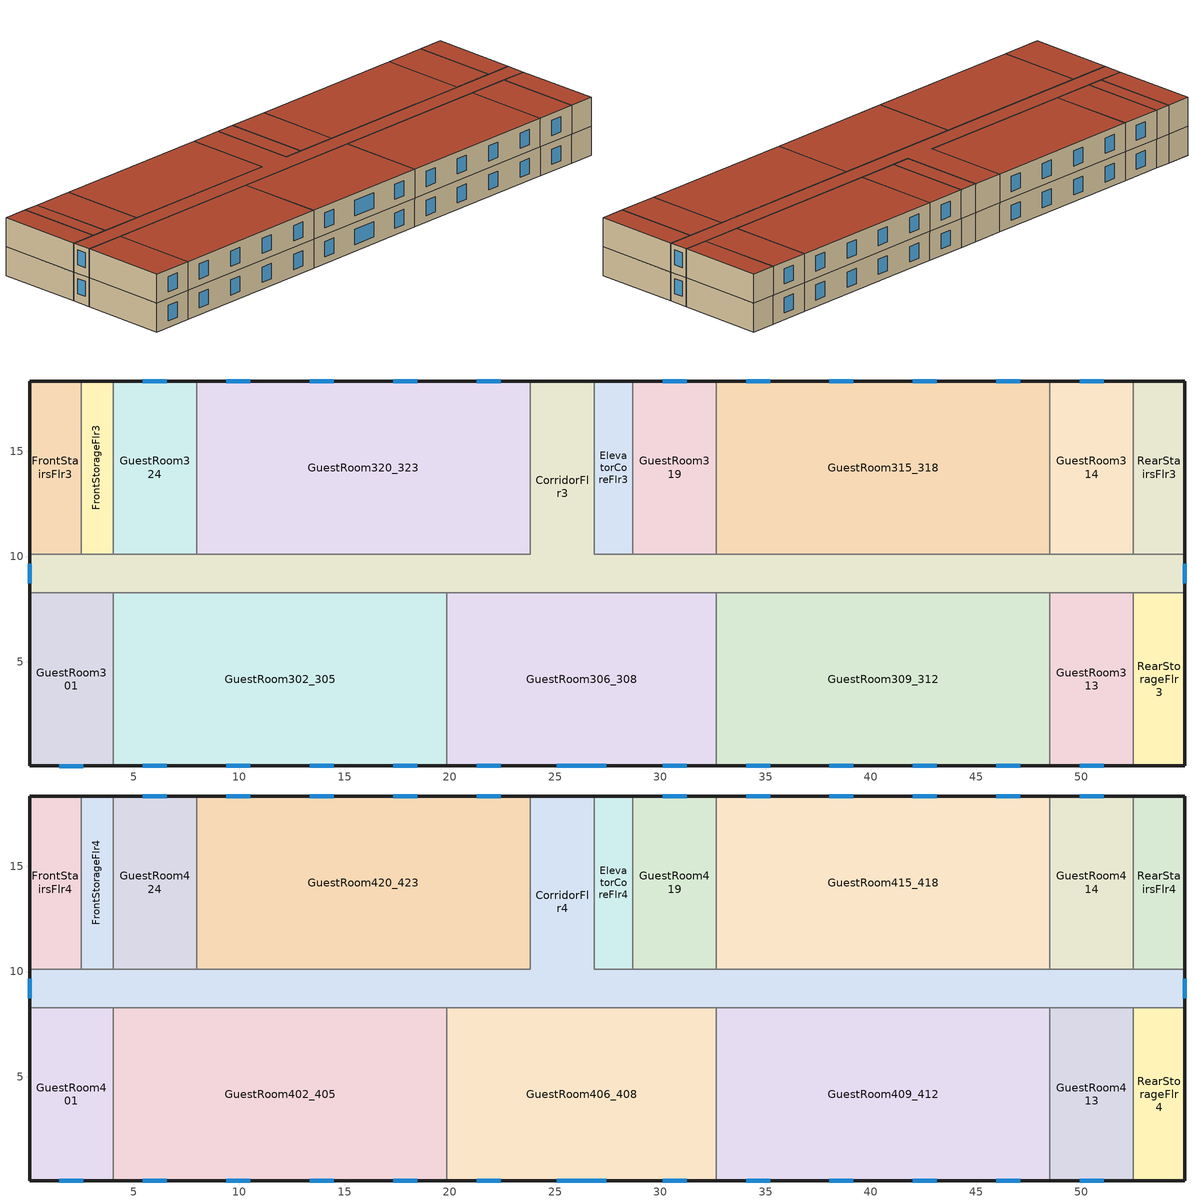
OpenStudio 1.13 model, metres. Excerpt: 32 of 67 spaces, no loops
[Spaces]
GuestRoom319
 floor to GuestRoom219: 32.66,18.34 32.66,10.11 28.7,10.11 28.7,18.34 z6.1
 wall outside: 32.66,18.34 28.7,18.34 z6.1:8.84
 wall to CorridorFlr3: 28.7,10.11 32.66,10.11 z6.1:8.84
 wall to GuestRoom315_318: 32.66,10.11 32.66,18.34 z6.1:8.84
 wall to ElevatorCoreFlr3: 28.7,18.34 28.7,10.11 z6.1:8.84
 window: 31.25,18.34 30.11,18.34 z6.75:8.19
GuestRoom320_323
 floor to GuestRoom220_223: 23.82,18.34 23.82,10.11 7.97,10.11 7.97,18.34 z6.1
 wall outside: 23.82,18.34 7.97,18.34 z6.1:8.84
 wall to CorridorFlr3: 7.97,10.11 23.82,10.11 23.82,18.34 z6.1:8.84
 wall to GuestRoom324: 7.97,18.34 7.97,10.11 z6.1:8.84
 window: 10.52,18.34 9.39,18.34 / 14.49,18.34 13.35,18.34 / 18.45,18.34 17.31,18.34 / 22.41,18.34 21.27,18.34 z6.75:8.19
RearStorageFlr3
 floor to RearStorageFlr2: 54.91,8.28 54.91,0.05 52.47,0.05 52.47,8.28 z6.1
 wall outside: 52.47,0.05 54.91,0.05 54.91,8.28 z6.1:8.84
 wall to GuestRoom313: 52.47,8.28 52.47,0.05 z6.1:8.84
 wall to CorridorFlr3: 54.91,8.28 52.47,8.28 z6.1:8.84
GuestRoom302_305
 floor to GuestRoom202_205: 19.86,8.28 19.86,0.05 4.01,0.05 4.01,8.28 z6.1
 wall outside: 4.01,0.05 19.86,0.05 z6.1:8.84
 wall to CorridorFlr3: 19.86,8.28 4.01,8.28 z6.1:8.84
 wall to GuestRoom306_308: 19.86,0.05 19.86,8.28 z6.1:8.84
 wall to GuestRoom301: 4.01,8.28 4.01,0.05 z6.1:8.84
 window: 5.42,0.05 6.56,0.05 / 17.31,0.05 18.45,0.05 / 9.39,0.05 10.52,0.05 / 13.35,0.05 14.49,0.05 z6.75:8.19
CorridorFlr3
 floor to CorridorFlr2: 26.87,18.34 26.87,10.11 54.91,10.11 54.91,8.28 0.05,8.28 0.05,10.11 23.82,10.11 23.82,18.34 z6.1
 wall outside: 0.05,10.11 0.05,8.28 / 26.87,18.34 23.82,18.34 / 54.91,8.28 54.91,10.11 z6.1:8.84
 wall to ElevatorCoreFlr3: 28.7,10.11 26.87,10.11 26.87,18.34 z6.1:8.84
 wall to FrontStairsFlr3: 2.49,10.11 0.05,10.11 z6.1:8.84
 wall to RearStairsFlr3: 54.91,10.11 52.47,10.11 z6.1:8.84
 wall to GuestRoom301: 0.05,8.28 4.01,8.28 z6.1:8.84
 wall to GuestRoom313: 48.51,8.28 52.47,8.28 z6.1:8.84
 wall to FrontStorageFlr3: 4.01,10.11 2.49,10.11 z6.1:8.84
 wall to GuestRoom314: 52.47,10.11 48.51,10.11 z6.1:8.84
 wall to GuestRoom324: 7.97,10.11 4.01,10.11 z6.1:8.84
 wall to GuestRoom309_312: 32.66,8.28 48.51,8.28 z6.1:8.84
 wall to GuestRoom306_308: 19.86,8.28 32.66,8.28 z6.1:8.84
 wall to GuestRoom315_318: 48.51,10.11 32.66,10.11 z6.1:8.84
 window: 54.91,8.73 54.91,9.66 / 0.05,9.66 0.05,8.73 z6.94:8.36
GuestRoom315_318
 floor to GuestRoom215_218: 48.51,18.34 48.51,10.11 32.66,10.11 32.66,18.34 z6.1
 wall outside: 48.51,18.34 32.66,18.34 z6.1:8.84
 wall to GuestRoom314: 48.51,10.11 48.51,18.34 z6.1:8.84
 window: 35.21,18.34 34.07,18.34 / 43.14,18.34 42,18.34 / 47.1,18.34 45.96,18.34 / 39.18,18.34 38.04,18.34 z6.75:8.19
GuestRoom301
 floor to GuestRoom201: 4.01,8.28 4.01,0.05 0.05,0.05 0.05,8.28 z6.1
 wall outside: 0.05,8.28 0.05,0.05 4.01,0.05 z6.1:8.84
 window: 1.46,0.05 2.6,0.05 z6.75:8.19
GuestRoom314
 floor to GuestRoom214: 52.47,18.34 52.47,10.11 48.51,10.11 48.51,18.34 z6.1
 wall outside: 52.47,18.34 48.51,18.34 z6.1:8.84
 wall to RearStairsFlr3: 52.47,10.11 52.47,18.34 z6.1:8.84
 window: 51.06,18.34 49.92,18.34 z6.75:8.19
GuestRoom309_312
 floor to GuestRoom209_212: 48.51,8.28 48.51,0.05 32.66,0.05 32.66,8.28 z6.1
 wall outside: 32.66,0.05 48.51,0.05 z6.1:8.84
 wall to GuestRoom306_308: 32.66,8.28 32.66,0.05 z6.1:8.84
 wall to GuestRoom313: 48.51,0.05 48.51,8.28 z6.1:8.84
 window: 45.96,0.05 47.1,0.05 / 42,0.05 43.14,0.05 / 34.07,0.05 35.21,0.05 / 38.04,0.05 39.18,0.05 z6.75:8.19
ElevatorCoreFlr3
 floor to ElevatorCoreFlr2: 28.7,18.34 28.7,10.11 26.87,10.11 26.87,18.34 z6.1
 wall outside: 28.7,18.34 26.87,18.34 z6.1:8.84
GuestRoom313
 floor to GuestRoom213: 52.47,8.28 52.47,0.05 48.51,0.05 48.51,8.28 z6.1
 wall outside: 48.51,0.05 52.47,0.05 z6.1:8.84
 window: 49.92,0.05 51.06,0.05 z6.75:8.19
GuestRoom306_308
 floor to GuestRoom206_208: 32.66,8.28 32.66,0.05 19.86,0.05 19.86,8.28 z6.1
 wall outside: 19.86,0.05 32.66,0.05 z6.1:8.84
 window: 21.27,0.05 22.41,0.05 / 25.08,0.05 27.44,0.05 / 30.11,0.05 31.25,0.05 z6.75:8.19
FrontStorageFlr3
 floor to FrontStorageFlr2: 4.01,18.34 4.01,10.11 2.49,10.11 2.49,18.34 z6.1
 wall outside: 4.01,18.34 2.49,18.34 z6.1:8.84
 wall to FrontStairsFlr3: 2.49,18.34 2.49,10.11 z6.1:8.84
 wall to GuestRoom324: 4.01,10.11 4.01,18.34 z6.1:8.84
GuestRoom324
 floor to GuestRoom224: 7.97,18.34 7.97,10.11 4.01,10.11 4.01,18.34 z6.1
 wall outside: 7.97,18.34 4.01,18.34 z6.1:8.84
 window: 6.56,18.34 5.42,18.34 z6.75:8.19
RearStairsFlr3
 floor to RearStairsFlr2: 54.91,18.34 54.91,10.11 52.47,10.11 52.47,18.34 z6.1
 wall outside: 54.91,10.11 54.91,18.34 52.47,18.34 z6.1:8.84
FrontStairsFlr3
 floor to FrontStairsFlr2: 2.49,18.34 2.49,10.11 0.05,10.11 0.05,18.34 z6.1
 wall outside: 2.49,18.34 0.05,18.34 0.05,10.11 z6.1:8.84
GuestRoom413
 floor to GuestRoom313: 52.47,8.28 52.47,0.05 48.51,0.05 48.51,8.28 z8.84
 wall outside: 48.51,0.05 52.47,0.05 z8.84:11.58
 wall to GuestRoom409_412: 48.51,8.28 48.51,0.05 z8.84:11.58
 wall to CorridorFlr4: 52.47,8.28 48.51,8.28 z8.84:11.58
 wall to RearStorageFlr4: 52.47,0.05 52.47,8.28 z8.84:11.58
 window: 49.92,0.05 51.06,0.05 z9.49:10.93
 roof outside: 52.47,0.05 52.47,8.28 48.51,8.28 48.51,0.05 z11.58
GuestRoom415_418
 floor to GuestRoom315_318: 48.51,18.34 48.51,10.11 32.66,10.11 32.66,18.34 z8.84
 wall outside: 48.51,18.34 32.66,18.34 z8.84:11.58
 wall to GuestRoom419: 32.66,18.34 32.66,10.11 z8.84:11.58
 wall to CorridorFlr4: 32.66,10.11 48.51,10.11 z8.84:11.58
 wall to GuestRoom414: 48.51,10.11 48.51,18.34 z8.84:11.58
 window: 47.1,18.34 45.96,18.34 / 39.18,18.34 38.04,18.34 / 43.14,18.34 42,18.34 / 35.21,18.34 34.07,18.34 z9.49:10.93
 roof outside: 48.51,10.11 48.51,18.34 32.66,18.34 32.66,10.11 z11.58
RearStairsFlr4
 floor to RearStairsFlr3: 54.91,18.34 54.91,10.11 52.47,10.11 52.47,18.34 z8.84
 wall outside: 54.91,10.11 54.91,18.34 52.47,18.34 z8.84:11.58
 wall to GuestRoom414: 52.47,18.34 52.47,10.11 z8.84:11.58
 wall to CorridorFlr4: 52.47,10.11 54.91,10.11 z8.84:11.58
 roof outside: 54.91,10.11 54.91,18.34 52.47,18.34 52.47,10.11 z11.58
CorridorFlr4
 floor to CorridorFlr3: 26.87,18.34 26.87,10.11 54.91,10.11 54.91,8.28 0.05,8.28 0.05,10.11 23.82,10.11 23.82,18.34 z8.84
 wall outside: 0.05,10.11 0.05,8.28 / 26.87,18.34 23.82,18.34 / 54.91,8.28 54.91,10.11 z8.84:11.58
 wall to ElevatorCoreFlr4: 28.7,10.11 26.87,10.11 26.87,18.34 z8.84:11.58
 wall to FrontStairsFlr4: 2.49,10.11 0.05,10.11 z8.84:11.58
 wall to GuestRoom420_423: 23.82,18.34 23.82,10.11 7.97,10.11 z8.84:11.58
 wall to GuestRoom406_408: 19.86,8.28 32.66,8.28 z8.84:11.58
 wall to GuestRoom424: 7.97,10.11 4.01,10.11 z8.84:11.58
 wall to GuestRoom402_405: 4.01,8.28 19.86,8.28 z8.84:11.58
 wall to RearStorageFlr4: 52.47,8.28 54.91,8.28 z8.84:11.58
 wall to GuestRoom401: 0.05,8.28 4.01,8.28 z8.84:11.58
 wall to FrontStorageFlr4: 4.01,10.11 2.49,10.11 z8.84:11.58
 wall to GuestRoom414: 52.47,10.11 48.51,10.11 z8.84:11.58
 wall to GuestRoom419: 32.66,10.11 28.7,10.11 z8.84:11.58
 wall to GuestRoom409_412: 32.66,8.28 48.51,8.28 z8.84:11.58
 window: 0.05,9.66 0.05,8.73 / 54.91,8.73 54.91,9.66 z9.68:11.1
 roof outside: 54.91,8.28 54.91,10.11 26.87,10.11 26.87,18.34 23.82,18.34 23.82,10.11 0.05,10.11 0.05,8.28 z11.58
GuestRoom402_405
 floor to GuestRoom302_305: 19.86,8.28 19.86,0.05 4.01,0.05 4.01,8.28 z8.84
 wall outside: 4.01,0.05 19.86,0.05 z8.84:11.58
 wall to GuestRoom406_408: 19.86,0.05 19.86,8.28 z8.84:11.58
 wall to GuestRoom401: 4.01,8.28 4.01,0.05 z8.84:11.58
 window: 5.42,0.05 6.56,0.05 / 13.35,0.05 14.49,0.05 / 9.39,0.05 10.52,0.05 / 17.31,0.05 18.45,0.05 z9.49:10.93
 roof outside: 19.86,0.05 19.86,8.28 4.01,8.28 4.01,0.05 z11.58
GuestRoom401
 floor to GuestRoom301: 4.01,8.28 4.01,0.05 0.05,0.05 0.05,8.28 z8.84
 wall outside: 0.05,8.28 0.05,0.05 4.01,0.05 z8.84:11.58
 window: 1.46,0.05 2.6,0.05 z9.49:10.93
 roof outside: 4.01,0.05 4.01,8.28 0.05,8.28 0.05,0.05 z11.58
RearStorageFlr4
 floor to RearStorageFlr3: 54.91,8.28 54.91,0.05 52.47,0.05 52.47,8.28 z8.84
 wall outside: 52.47,0.05 54.91,0.05 54.91,8.28 z8.84:11.58
 roof outside: 54.91,0.05 54.91,8.28 52.47,8.28 52.47,0.05 z11.58
ElevatorCoreFlr4
 floor to ElevatorCoreFlr3: 28.7,18.34 28.7,10.11 26.87,10.11 26.87,18.34 z8.84
 wall outside: 28.7,18.34 26.87,18.34 z8.84:11.58
 wall to GuestRoom419: 28.7,10.11 28.7,18.34 z8.84:11.58
 roof outside: 28.7,10.11 28.7,18.34 26.87,18.34 26.87,10.11 z11.58
GuestRoom414
 floor to GuestRoom314: 52.47,18.34 52.47,10.11 48.51,10.11 48.51,18.34 z8.84
 wall outside: 52.47,18.34 48.51,18.34 z8.84:11.58
 window: 51.06,18.34 49.92,18.34 z9.49:10.93
 roof outside: 52.47,10.11 52.47,18.34 48.51,18.34 48.51,10.11 z11.58
GuestRoom420_423
 floor to GuestRoom320_323: 23.82,18.34 23.82,10.11 7.97,10.11 7.97,18.34 z8.84
 wall outside: 23.82,18.34 7.97,18.34 z8.84:11.58
 wall to GuestRoom424: 7.97,18.34 7.97,10.11 z8.84:11.58
 window: 22.41,18.34 21.27,18.34 / 18.45,18.34 17.31,18.34 / 10.52,18.34 9.39,18.34 / 14.49,18.34 13.35,18.34 z9.49:10.93
 roof outside: 23.82,10.11 23.82,18.34 7.97,18.34 7.97,10.11 z11.58
GuestRoom424
 floor to GuestRoom324: 7.97,18.34 7.97,10.11 4.01,10.11 4.01,18.34 z8.84
 wall outside: 7.97,18.34 4.01,18.34 z8.84:11.58
 wall to FrontStorageFlr4: 4.01,18.34 4.01,10.11 z8.84:11.58
 window: 6.56,18.34 5.42,18.34 z9.49:10.93
 roof outside: 7.97,10.11 7.97,18.34 4.01,18.34 4.01,10.11 z11.58
GuestRoom406_408
 floor to GuestRoom306_308: 32.66,8.28 32.66,0.05 19.86,0.05 19.86,8.28 z8.84
 wall outside: 19.86,0.05 32.66,0.05 z8.84:11.58
 wall to GuestRoom409_412: 32.66,0.05 32.66,8.28 z8.84:11.58
 window: 21.27,0.05 22.41,0.05 / 25.08,0.05 27.44,0.05 / 30.11,0.05 31.25,0.05 z9.49:10.93
 roof outside: 32.66,0.05 32.66,8.28 19.86,8.28 19.86,0.05 z11.58
GuestRoom419
 floor to GuestRoom319: 32.66,18.34 32.66,10.11 28.7,10.11 28.7,18.34 z8.84
 wall outside: 32.66,18.34 28.7,18.34 z8.84:11.58
 window: 31.25,18.34 30.11,18.34 z9.49:10.93
 roof outside: 32.66,10.11 32.66,18.34 28.7,18.34 28.7,10.11 z11.58
FrontStorageFlr4
 floor to FrontStorageFlr3: 4.01,18.34 4.01,10.11 2.49,10.11 2.49,18.34 z8.84
 wall outside: 4.01,18.34 2.49,18.34 z8.84:11.58
 wall to FrontStairsFlr4: 2.49,18.34 2.49,10.11 z8.84:11.58
 roof outside: 4.01,10.11 4.01,18.34 2.49,18.34 2.49,10.11 z11.58
FrontStairsFlr4
 floor to FrontStairsFlr3: 2.49,18.34 2.49,10.11 0.05,10.11 0.05,18.34 z8.84
 wall outside: 2.49,18.34 0.05,18.34 0.05,10.11 z8.84:11.58
 roof outside: 2.49,10.11 2.49,18.34 0.05,18.34 0.05,10.11 z11.58
GuestRoom409_412
 floor to GuestRoom309_312: 48.51,8.28 48.51,0.05 32.66,0.05 32.66,8.28 z8.84
 wall outside: 32.66,0.05 48.51,0.05 z8.84:11.58
 window: 38.04,0.05 39.18,0.05 / 45.96,0.05 47.1,0.05 / 42,0.05 43.14,0.05 / 34.07,0.05 35.21,0.05 z9.49:10.93
 roof outside: 48.51,0.05 48.51,8.28 32.66,8.28 32.66,0.05 z11.58
[Site]
Vancouver Int'l_BC_CAN: Latitude {deg}=49.18; Longitude {deg}=-123.17; Time Zone {hr}=-8; Elevation {m}=2; Terrain=City
[Building]
NECB 2011-SmallHotel-NECB HDD Method-CAN_BC_Vancouver.718920_CWEC.epw created: 2016-11-24 16:45:54 +0000: North Axis {deg}=180; Default Construction Set=NECB 2011 - SmHotel - NECB HDD Method; Standards Building Type=SmallHotel
[Site:GroundTemperature:BuildingSurface]
19.527, 19.502, 19.536, 19.598, 20.002, 21.64, 22.225, 22.375, 21.449, 20.121, 19.802, 19.633
[Site:WaterMainsTemperature]
Calculation Method=Correlation; Annual Average Outdoor Air Temperature {C}=9.71667; Maximum Difference In Monthly Average Outdoor Air Temperatures {deltaC}=13.9
[SizingPeriod:DesignDay] Barometric Pressure {Pa}=101301; Sky Clearness=0; Rain Indicator=0; Snow Indicator=0; Day of Month=21; Daylight Saving Time Indicator=0; Humidity Indicating Type=Wetbulb; Dry-Bulb Temperature Range Modifier Type=DefaultMultipliers
Name | Maximum Dry-Bulb Temperature {C} | Daily Dry-Bulb Temperature Range {deltaC} | Humidity Indicating Conditions at Maximum Dry-Bulb | Wind Speed {m/s} | Wind Direction {deg} | Month | Day Type | Solar Model Indicator | ASHRAE Taub | ASHRAE Taud
Vancouver Int'l Ann Htg 99.6% Condns DB | -7 | 0 | -7 | 2.9 | 100 | 12 | WinterDesignDay | ASHRAEClearSky
Vancouver Int'l Ann Clg .4% Condns DB=>MWB | 25 | 7.6 | 18.2 | 3.6 | 300 | 8 | SummerDesignDay | ASHRAETau | 0.371 | 2.445
[ClimateZones]

[Material:NoMass] Thermal Absorptance=0.9; Solar Absorptance=0.7
Name | Roughness | Thermal Resistance {m2-K/W} | Visible Absorptance
CP02 CARPET PAD | VeryRough | 0.21648 | 0.8
Typical Insulation R-13.06 | Smooth | 2.2993 | 0.7
Typical Carpet Pad | Smooth | 0.21648 | 0.8
Typical Insulation R-10.11 | Smooth | 1.78074 | 0.7
Typical Insulation R-19.63 | Smooth | 3.4567 | 0.7
Typical Insulation R-0.58 | Smooth | 0.101875 | 0.7
Typical Insulation R-1.15 | Smooth | 0.202527 | 0.7
[Material]
Name | Roughness | Thickness {m} | Conductivity {W/m-K} | Density {kg/m3} | Specific Heat {J/kg-K} | Thermal Absorptance | Solar Absorptance | Visible Absorptance
100mm Normalweight concrete floor | MediumSmooth | 0.1016 | 2.31 | 2322 | 832
G01 13mm gypsum board | Smooth | 0.0127 | 0.16 | 800 | 1090 | 0.9 | 0.7 | 0.5
4 in. Normalweight Concrete Floor | MediumRough | 0.1016 | 2.31 | 2322 | 832 | 0.9 | 0.7 | 0.7
1IN Stucco | Smooth | 0.0253 | 0.6918 | 1858 | 837 | 0.9 | 0.7 | 0.92
8IN CONCRETE HW RefBldg | Rough | 0.2032 | 1.311 | 2240 | 836.8 | 0.9 | 0.7 | 0.7
1/2IN Gypsum | Smooth | 0.0127 | 0.16 | 784.9 | 830 | 0.9 | 0.4 | 0.4
Metal Roof Surface; F08 Metal surface | Smooth | 0.0008 | 45.28 | 7824 | 500 | 0.9 | 0.7 | 0.7
6 in. Normalweight Concrete Floor | MediumRough | 0.1524 | 2.31 | 2322 | 832 | 0.9 | 0.7 | 0.7
G05 25mm wood | MediumSmooth | 0.0254 | 0.15 | 608 | 1630 | 0.9 | 0.5 | 0.5
[Construction]
Typical Insulated Exterior Mass Floor R-15.63: Typical Insulation R-13.06, 4 in. Normalweight Concrete Floor, Typical Carpet Pad
Typical Insulated Exterior Mass Wall R-12.5: 1IN Stucco, 8IN CONCRETE HW RefBldg, Typical Insulation R-10.11, 1/2IN Gypsum
Typical Insulated Metal Building Roof R-20.41: Metal Roof Surface, Typical Insulation R-19.63
Typical Interior Floor: 100mm Normalweight concrete floor, CP02 CARPET PAD
Typical Interior Wall: G01 13mm gypsum board, G01 13mm gypsum board
Typical Interior Ceiling: CP02 CARPET PAD, 100mm Normalweight concrete floor
Typical Insulated Carpeted 6in Slab Floor: 6 in. Normalweight Concrete Floor, Typical Carpet Pad
U 0.55 SHGC 0.31 Dbl Ref-D Tint 6mm/6mm Air: REF D TINT 6MM, AIR 6MM, CLEAR 6MM
Typical Insulated Metal Door R-1.43: F08 Metal surface, Typical Insulation R-0.58
U 0.35 SHGC 0.35 Dbl LoE (e2-.1) Tint 6mm/13mm Air: LoE TINT 6MM, AIR 13MM, CLEAR 6MM
Typical Overhead Door R-2.0: Typical Insulation R-1.15
U 0.48 SHGC 0.40 Dbl Ref-D Clr 6mm/13mm: REF D CLEAR 6MM, AIR 13MM, CLEAR 6MM
Typical Interior Window: Clear 3mm
Typical Interior Door; Typical Interior Partition: G05 25mm wood
[DefaultConstructionSet]
NECB 2011 - SmHotel - NECB HDD Method: Default Exterior Surface Constructions=Default Surface Constructions 1; Default Interior Surface Constructions=Default Surface Constructions 2; Default Ground Contact Surface Constructions=Default Surface Constructions 3; Default Exterior SubSurface Constructions=Default Sub Surface Constructions 1; Default Interior SubSurface Constructions=Default Sub Surface Constructions 2; Interior Partition Construction=Typical Interior Partition
[DefaultSurfaceConstructions]
Name | Floor Construction | Wall Construction | Roof Ceiling Construction
Default Surface Constructions 1 | Typical Insulated Exterior Mass Floor R-15.63 | Typical Insulated Exterior Mass Wall R-12.5 | Typical Insulated Metal Building Roof R-20.41
Default Surface Constructions 2 | Typical Interior Floor | Typical Interior Wall | Typical Interior Ceiling
Default Surface Constructions 3 | Typical Insulated Carpeted 6in Slab Floor | Typical Insulated Carpeted 6in Slab Floor | Typical Insulated Carpeted 6in Slab Floor
[DefaultSubSurfaceConstructions]
Name | Fixed Window Construction | Operable Window Construction | Door Construction | Glass Door Construction | Overhead Door Construction | Skylight Construction | Tubular Daylight Dome Construction | Tubular Daylight Diffuser Construction
Default Sub Surface Constructions 1 | U 0.55 SHGC 0.31 Dbl Ref-D Tint 6mm/6mm Air | U 0.55 SHGC 0.31 Dbl Ref-D Tint 6mm/6mm Air | Typical Insulated Metal Door R-1.43 | U 0.35 SHGC 0.35 Dbl LoE (e2-.1) Tint 6mm/13mm Air | Typical Overhead Door R-2.0 | U 0.48 SHGC 0.40 Dbl Ref-D Clr 6mm/13mm | Typical Interior Window | Typical Interior Window
Default Sub Surface Constructions 2 | Typical Interior Window | Typical Interior Window | Typical Interior Door
[WindowMaterial:Glazing] Optical Data Type=SpectralAverage; Infrared Transmittance at Normal Incidence=0; Front Side Infrared Hemispherical Emissivity=0.84; Conductivity {W/m-K}=0.9; Dirt Correction Factor for Solar and Visible Transmittance=1; Solar Diffusing=No
Name | Thickness {m} | Solar Transmittance at Normal Incidence | Front Side Solar Reflectance at Normal Incidence | Back Side Solar Reflectance at Normal Incidence | Visible Transmittance at Normal Incidence | Front Side Visible Reflectance at Normal Incidence | Back Side Visible Reflectance at Normal Incidence | Back Side Infrared Hemispherical Emissivity
REF D TINT 6MM | 0.006 | 0.3 | 0.14 | 0.36 | 0.25 | 0.18 | 0.45 | 0.82
CLEAR 6MM | 0.006 | 0.775 | 0.071 | 0.071 | 0.881 | 0.08 | 0.08 | 0.84
LoE TINT 6MM | 0.006 | 0.36 | 0.093 | 0.2 | 0.5 | 0.035 | 0.054 | 0.1
REF D CLEAR 6MM | 0.006 | 0.429 | 0.308 | 0.379 | 0.334 | 0.453 | 0.505 | 0.82
Clear 3mm | 0.003 | 0.837 | 0.075 | 0.075 | 0.898 | 0.081 | 0.081 | 0.84
[WindowMaterial:Gas] Gas Type=Air
Name | Thickness {m}
AIR 6MM | 0.0063
AIR 13MM | 0.0127
[Space]
Name | Space Type | Building Story | Thermal Zone
GuestRoom319; GuestRoom320_323; GuestRoom315_318; GuestRoom314; GuestRoom324 | Space Function Hway lodging - rooms | BuildingStory3 | Sys-1 Flr-4 Sch-F HPlcmt-south
GuestRoom424; GuestRoom419; GuestRoom420_423; GuestRoom415_418; GuestRoom414 | Space Function Hway lodging - rooms | BuildingStory4 | Sys-1 Flr-3 Sch-F HPlcmt-south
GuestRoom413; GuestRoom402_405; GuestRoom406_408; GuestRoom409_412 | Space Function Hway lodging - rooms | BuildingStory4 | Sys-1 Flr-3 Sch-F HPlcmt-north
RearStorageFlr3 | Space Function Storage area | BuildingStory3 | Sys-4 Flr-4 Sch-E HPlcmt-west
GuestRoom302_305; GuestRoom313; GuestRoom309_312; GuestRoom306_308 | Space Function Hway lodging - rooms | BuildingStory3 | Sys-1 Flr-4 Sch-F HPlcmt-north
CorridorFlr3 | Space Function Corr. >= 2.4m wide-sch-F | BuildingStory3 | Sys-1 Flr-4 Sch-F HPlcmt-south
RearStairsFlr4 | Space Function Stairway-sch-F | BuildingStory4 | Sys-1 Flr-3 Sch-F HPlcmt-west
CorridorFlr4 | Space Function Corr. >= 2.4m wide-sch-F | BuildingStory4 | Sys-1 Flr-3 Sch-F HPlcmt-south
FrontStorageFlr3 | Space Function Storage area | BuildingStory3 | Sys-4 Flr-4 Sch-E HPlcmt-south
GuestRoom301 | Space Function Hway lodging - rooms | BuildingStory3 | Sys-1 Flr-4 Sch-F HPlcmt-east
GuestRoom401 | Space Function Hway lodging - rooms | BuildingStory4 | Sys-1 Flr-3 Sch-F HPlcmt-east
ElevatorCoreFlr3 | Space Function Lobby - elevator | BuildingStory3 | Sys-3 Flr-4 Sch-C HPlcmt-south
RearStorageFlr4 | Space Function Storage area | BuildingStory4 | Sys-4 Flr-3 Sch-E HPlcmt-west
ElevatorCoreFlr4 | Space Function Lobby - elevator | BuildingStory4 | Sys-3 Flr-3 Sch-C HPlcmt-south
FrontStairsFlr3 | Space Function Stairway-sch-F | BuildingStory3 | Sys-4 Flr-4 Sch-F HPlcmt-east
RearStairsFlr3 | Space Function Stairway-sch-F | BuildingStory3 | Sys-1 Flr-4 Sch-F HPlcmt-west
FrontStorageFlr4 | Space Function Storage area | BuildingStory4 | Sys-4 Flr-3 Sch-E HPlcmt-south
FrontStairsFlr4 | Space Function Stairway-sch-F | BuildingStory4 | Sys-4 Flr-3 Sch-F HPlcmt-east
[SpaceType] Standards Building Type=Space Function
Name | Default Schedule Set | Design Specification Outdoor Air Object | Standards Space Type
Space Function Corr. >= 2.4m wide-sch-F | Space Function Corr. >= 2.4m wide-sch-F Schedule Set | Space Function Corr. >= 2.4m wide-sch-F Ventilation | Corr. >= 2.4m wide-sch-F
Space Function Lobby - elevator | Space Function Lobby - elevator Schedule Set | Space Function Lobby - elevator Ventilation | Lobby - elevator
Space Function Stairway-sch-F | Space Function Stairway-sch-F Schedule Set | Space Function Stairway-sch-F Ventilation | Stairway-sch-F
Space Function Storage area | Space Function Storage area Schedule Set | Space Function Storage area Ventilation | Storage area
Space Function Hway lodging - rooms | Space Function Hway lodging - rooms Schedule Set | Space Function Hway lodging - rooms Ventilation | Hway lodging - rooms
[People:Definition] Number of People Calculation Method=People/Area; Fraction Radiant=0.3
Name | People per Space Floor Area {person/m2}
Space Function Corr. >= 2.4m wide-sch-F People Definition; Space Function Storage area People Definition | 0.0100104
Space Function Hway lodging - rooms People Definition | 0.0400417
Space Function Lobby - elevator People Definition | 0.0999967
Space Function Stairway-sch-F People Definition | 0.0049514
[People] Work Efficiency Schedule=Work Efficiency Schedule; Clothing Insulation Schedule=Clothing Schedule; Air Velocity Schedule=Air Velocity Schedule
Name | People Definition | Space or SpaceType
Space Function Corr. >= 2.4m wide-sch-F People | Space Function Corr. >= 2.4m wide-sch-F People Definition | Space Function Corr. >= 2.4m wide-sch-F
Space Function Hway lodging - rooms People | Space Function Hway lodging - rooms People Definition | Space Function Hway lodging - rooms
Space Function Lobby - elevator People | Space Function Lobby - elevator People Definition | Space Function Lobby - elevator
Space Function Stairway-sch-F People | Space Function Stairway-sch-F People Definition | Space Function Stairway-sch-F
Space Function Storage area People | Space Function Storage area People Definition | Space Function Storage area
[Lights:Definition] Design Level Calculation Method=Watts/Area; Fraction Radiant=0.5; Fraction Visible=0.2
Name | Watts per Space Floor Area {W/m2}
Space Function Corr. >= 2.4m wide-sch-F Lights Definition | 7.09994
Space Function Hway lodging - rooms Lights Definition | 8.09993
Space Function Lobby - elevator Lights Definition | 6.89994
Space Function Stairway-sch-F Lights Definition | 7.39994
Space Function Storage area Lights Definition | 6.79994
[Lights]
Name | Lights Definition | Space or SpaceType
Space Function Corr. >= 2.4m wide-sch-F Lights | Space Function Corr. >= 2.4m wide-sch-F Lights Definition | Space Function Corr. >= 2.4m wide-sch-F
Space Function Hway lodging - rooms Lights | Space Function Hway lodging - rooms Lights Definition | Space Function Hway lodging - rooms
Space Function Lobby - elevator Lights | Space Function Lobby - elevator Lights Definition | Space Function Lobby - elevator
Space Function Stairway-sch-F Lights | Space Function Stairway-sch-F Lights Definition | Space Function Stairway-sch-F
Space Function Storage area Lights | Space Function Storage area Lights Definition | Space Function Storage area
[DesignSpecification:OutdoorAir] Outdoor Air Method=Sum
Name | Outdoor Air Flow per Floor Area {m3/s-m2}
Space Function Corr. >= 2.4m wide-sch-F Ventilation; Space Function Stairway-sch-F Ventilation | 0.0003048
Space Function Hway lodging - rooms Ventilation | 0.0005588
Space Function Lobby - elevator Ventilation | 0.0041148
Space Function Storage area Ventilation | 0.0003556
[DefaultScheduleSet] People Activity Level Schedule=NECB-Activity; Infiltration Schedule=Always On
Name | Number of People Schedule | Lighting Schedule | Electric Equipment Schedule
Space Function Corr. >= 2.4m wide-sch-F Schedule Set; Space Function Hway lodging - rooms Schedule Set; Space Function Stairway-sch-F Schedule Set | NECB-F-Occupancy | NECB-F-Lighting | NECB-F-Electric-Equipment
Space Function Lobby - elevator Schedule Set | NECB-C-Occupancy | NECB-C-Lighting | NECB-C-Electric-Equipment
Space Function Storage area Schedule Set | NECB-E-Occupancy | NECB-E-Lighting | NECB-E-Electric-Equipment
[ThermostatSetpoint:DualSetpoint]
Name | Heating Setpoint Temperature Schedule | Cooling Setpoint Temperature Schedule
Space Function Hway lodging - rooms Thermostat 40; Space Function Hway lodging - rooms Thermostat 41; Space Function Stairway-sch-F Thermostat 11; Space Function Corr. >= 2.4m wide-sch-F Thermostat 6; Space Function Hway lodging - rooms Thermostat 42; Space Function Hway lodging - rooms Thermostat 43; Space Function Stairway-sch-F Thermostat 12; Space Function Hway lodging - rooms Thermostat 44; Space Function Stairway-sch-F Thermostat 15; Space Function Stairway-sch-F Thermostat 16 | NECB-F-Thermostat Setpoint-Heating | NECB-F-Thermostat Setpoint-Cooling
Space Function Lobby - elevator Thermostat 7; Space Function Lobby - elevator Thermostat 8 | NECB-C-Thermostat Setpoint-Heating | NECB-C-Thermostat Setpoint-Cooling
Space Function Storage area Thermostat 14; Space Function Storage area Thermostat 15; Space Function Storage area Thermostat 16; Space Function Storage area Thermostat 17 | NECB-E-Thermostat Setpoint-Heating | NECB-E-Thermostat Setpoint-Cooling
[ElectricEquipment:Definition] Design Level Calculation Method=Watts/Area; Fraction Radiant=0.5
Name | Watts per Space Floor Area {W/m2}
Space Function Hway lodging - rooms Elec Equip Definition | 2.49998
Space Function Lobby - elevator Elec Equip Definition; Space Function Storage area Elec Equip Definition | 0.999992
[ElectricEquipment]
Name | Electric Equipment Definition | Space or SpaceType
Space Function Hway lodging - rooms Elec Equip | Space Function Hway lodging - rooms Elec Equip Definition | Space Function Hway lodging - rooms
Space Function Lobby - elevator Elec Equip | Space Function Lobby - elevator Elec Equip Definition | Space Function Lobby - elevator
Space Function Storage area Elec Equip | Space Function Storage area Elec Equip Definition | Space Function Storage area
[SpaceInfiltration:DesignFlowRate] Schedule=Always On Discrete; Design Flow Rate Calculation Method=Flow/ExteriorArea; Flow per Exterior Surface Area {m3/s-m2}=0.00025; Constant Term Coefficient=0; Temperature Term Coefficient=0; Velocity Term Coefficient=0.224; Velocity Squared Term Coefficient=0
Name | Space or SpaceType
CorridorFlr3 Infiltration | CorridorFlr3
CorridorFlr4 Infiltration | CorridorFlr4
ElevatorCoreFlr3 Infiltration | ElevatorCoreFlr3
ElevatorCoreFlr4 Infiltration | ElevatorCoreFlr4
FrontStairsFlr3 Infiltration | FrontStairsFlr3
FrontStairsFlr4 Infiltration | FrontStairsFlr4
FrontStorageFlr3 Infiltration | FrontStorageFlr3
FrontStorageFlr4 Infiltration | FrontStorageFlr4
GuestRoom301 Infiltration | GuestRoom301
GuestRoom302_305 Infiltration | GuestRoom302_305
GuestRoom306_308 Infiltration | GuestRoom306_308
GuestRoom309_312 Infiltration | GuestRoom309_312
GuestRoom313 Infiltration | GuestRoom313
GuestRoom314 Infiltration | GuestRoom314
GuestRoom315_318 Infiltration | GuestRoom315_318
GuestRoom319 Infiltration | GuestRoom319
GuestRoom320_323 Infiltration | GuestRoom320_323
GuestRoom324 Infiltration | GuestRoom324
GuestRoom401 Infiltration | GuestRoom401
GuestRoom402_405 Infiltration | GuestRoom402_405
GuestRoom406_408 Infiltration | GuestRoom406_408
GuestRoom409_412 Infiltration | GuestRoom409_412
GuestRoom413 Infiltration | GuestRoom413
GuestRoom414 Infiltration | GuestRoom414
GuestRoom415_418 Infiltration | GuestRoom415_418
GuestRoom419 Infiltration | GuestRoom419
GuestRoom420_423 Infiltration | GuestRoom420_423
GuestRoom424 Infiltration | GuestRoom424
RearStairsFlr3 Infiltration | RearStairsFlr3
RearStairsFlr4 Infiltration | RearStairsFlr4
RearStorageFlr3 Infiltration | RearStorageFlr3
RearStorageFlr4 Infiltration | RearStorageFlr4
[BuildingStory]
Name | Nominal Z Coordinate {m}
Building Story 1 | 0
Building Story 2 | 3.3528
Building Story 3 | 6.096
Building Story 4 | 8.8392
BuildingStory3; BuildingStory4
[ThermalZone] Use Ideal Air Loads=No
Name | Thermostat
Sys-1 Flr-3 Sch-F HPlcmt-north | Space Function Hway lodging - rooms Thermostat 40
Sys-1 Flr-3 Sch-F HPlcmt-east | Space Function Hway lodging - rooms Thermostat 41
Sys-1 Flr-3 Sch-F HPlcmt-west | Space Function Stairway-sch-F Thermostat 11
Sys-1 Flr-3 Sch-F HPlcmt-south | Space Function Corr. >= 2.4m wide-sch-F Thermostat 6
Sys-1 Flr-4 Sch-F HPlcmt-north | Space Function Hway lodging - rooms Thermostat 42
Sys-1 Flr-4 Sch-F HPlcmt-east | Space Function Hway lodging - rooms Thermostat 43
Sys-1 Flr-4 Sch-F HPlcmt-west | Space Function Stairway-sch-F Thermostat 12
Sys-1 Flr-4 Sch-F HPlcmt-south | Space Function Hway lodging - rooms Thermostat 44
Sys-3 Flr-3 Sch-C HPlcmt-south | Space Function Lobby - elevator Thermostat 7
Sys-3 Flr-4 Sch-C HPlcmt-south | Space Function Lobby - elevator Thermostat 8
Sys-4 Flr-3 Sch-F HPlcmt-east | Space Function Stairway-sch-F Thermostat 15
Sys-4 Flr-3 Sch-E HPlcmt-west | Space Function Storage area Thermostat 14
Sys-4 Flr-3 Sch-E HPlcmt-south | Space Function Storage area Thermostat 15
Sys-4 Flr-4 Sch-F HPlcmt-east | Space Function Stairway-sch-F Thermostat 16
Sys-4 Flr-4 Sch-E HPlcmt-west | Space Function Storage area Thermostat 16
Sys-4 Flr-4 Sch-E HPlcmt-south | Space Function Storage area Thermostat 17
[Schedule:Ruleset]
Clothing Schedule: Default Day Schedule=Clothing Schedule Default Winter Clothes
Air Velocity Schedule: Default Day Schedule=Air Velocity Schedule Default
Work Efficiency Schedule: Default Day Schedule=Work Efficiency Schedule Default
NECB-F-Occupancy: Default Day Schedule=NECB-F-Occupancy Default
NECB-Activity: Default Day Schedule=NECB-Activity Default; Summer Design Day Schedule=NECB-Activity Summer Design Day; Winter Design Day Schedule=NECB-Activity Winter Design Day
NECB-F-Lighting: Default Day Schedule=NECB-F-Lighting Default
NECB-F-Electric-Equipment: Default Day Schedule=NECB-F-Electric-Equipment Default
Always On: Default Day Schedule=Always On Default
NECB-F-Thermostat Setpoint-Heating: Default Day Schedule=NECB-F-Thermostat Setpoint-Heating Default
NECB-F-Thermostat Setpoint-Cooling: Default Day Schedule=NECB-F-Thermostat Setpoint-Cooling Default
NECB-C-Occupancy: Default Day Schedule=NECB-C-Occupancy Default
NECB-C-Lighting: Default Day Schedule=NECB-C-Lighting Default
NECB-C-Electric-Equipment: Default Day Schedule=NECB-C-Electric-Equipment Default
NECB-C-Thermostat Setpoint-Heating: Default Day Schedule=NECB-C-Thermostat Setpoint-Heating Default
NECB-C-Thermostat Setpoint-Cooling: Default Day Schedule=NECB-C-Thermostat Setpoint-Cooling Default
NECB-E-Occupancy: Default Day Schedule=NECB-E-Occupancy Default
NECB-E-Lighting: Default Day Schedule=NECB-E-Lighting Default
NECB-E-Electric-Equipment: Default Day Schedule=NECB-E-Electric-Equipment Default
NECB-E-Thermostat Setpoint-Heating: Default Day Schedule=NECB-E-Thermostat Setpoint-Heating Default
NECB-E-Thermostat Setpoint-Cooling: Default Day Schedule=NECB-E-Thermostat Setpoint-Cooling Default
[Schedule:Day]
Clothing Schedule Default Winter Clothes; Always On Default: 24, 0, 1
Clothing Schedule Summer Clothes: 24, 0, 0.5
Air Velocity Schedule Default: 24, 0, 0.2
Work Efficiency Schedule Default; NECB-E-Occupancy Sun|Hol Day: 24, 0, 0
NECB-F-Occupancy Default; NECB-F-Occupancy Default|Wkdy Day: 7, 0, 0.9, 8, 0, 0.7, 10, 0, 0.4, 16, 0, 0.2, 17, 0, 0.3, 20, 0, 0.5, 22, 0, 0.7, 23, 0, 0.8, 24, 0, 0.9
NECB-F-Occupancy Sat Day: 1, 0, 0.7, 7, 0, 0.9, 8, 0, 0.7, 10, 0, 0.5, 18, 0, 0.3, 19, 0, 0.5, 22, 0, 0.6, 24, 0, 0.7
NECB-F-Occupancy Sun|Hol Day: 1, 0, 0.8, 9, 0, 0.7, 12, 0, 0.5, 14, 0, 0.3, 17, 0, 0.2, 18, 0, 0.3, 20, 0, 0.4, 22, 0, 0.6, 24, 0, 0.8
NECB-Activity Default; NECB-Activity Winter Design Day; NECB-Activity Summer Design Day: 24, 0, 130
NECB-F-Lighting Default; NECB-F-Lighting Default|Wkdy Day; NECB-F-Electric-Equipment Default; NECB-F-Electric-Equipment Default|Wkdy Day: 1, 0, 0.3, 3, 0, 0.2, 6, 0, 0.1, 7, 0, 0.2, 8, 0, 0.4, 9, 0, 0.5, 11, 0, 0.4, 12, 0, 0.3, 19, 0, 0.2, 20, 0, 0.6, 21, 0, 0.8, 22, 0, 0.9, 23, 0, 0.8, 24, 0, 0.6
NECB-F-Lighting Sat Day; NECB-F-Electric-Equipment Sat Day: 1, 0, 0.3, 3, 0, 0.2, 7, 0, 0.1, 9, 0, 0.3, 11, 0, 0.4, 12, 0, 0.3, 19, 0, 0.2, 20, 0, 0.6, 23, 0, 0.7, 24, 0, 0.6
NECB-F-Lighting Sun|Hol Day; NECB-F-Electric-Equipment Sun|Hol Day: 3, 0, 0.3, 7, 0, 0.2, 8, 0, 0.3, 10, 0, 0.4, 14, 0, 0.3, 19, 0, 0.2, 20, 0, 0.5, 21, 0, 0.7, 22, 0, 0.8, 23, 0, 0.6, 24, 0, 0.5
NECB-F-Thermostat Setpoint-Heating Default; NECB-F-Thermostat Setpoint-Heating Default|Wkdy Day; NECB-F-Thermostat Setpoint-Heating Sat Day; NECB-F-Thermostat Setpoint-Heating Sun|Hol Day: 1, 0, 22, 7, 0, 18, 8, 0, 20, 24, 0, 22
NECB-F-Thermostat Setpoint-Cooling Default; NECB-F-Thermostat Setpoint-Cooling Default|Wkdy Day; NECB-F-Thermostat Setpoint-Cooling Sat Day; NECB-F-Thermostat Setpoint-Cooling Sun|Hol Day: 24, 0, 24
NECB-C-Occupancy Default; NECB-C-Occupancy Default|Wkdy Day: 8, 0, 0, 9, 0, 0.1, 10, 0, 0.2, 12, 0, 0.5, 16, 0, 0.7, 17, 0, 0.8, 18, 0, 0.7, 19, 0, 0.5, 21, 0, 0.3, 24, 0, 0
NECB-C-Occupancy Sat Day: 8, 0, 0, 9, 0, 0.1, 10, 0, 0.2, 11, 0, 0.5, 12, 0, 0.6, 13, 0, 0.8, 16, 0, 0.9, 17, 0, 0.8, 18, 0, 0.7, 19, 0, 0.5, 21, 0, 0.2, 24, 0, 0
NECB-C-Occupancy Sun|Hol Day: 10, 0, 0, 11, 0, 0.1, 13, 0, 0.2, 18, 0, 0.4, 19, 0, 0.2, 24, 0, 0
NECB-C-Lighting Default; NECB-C-Lighting Default|Wkdy Day; NECB-C-Lighting Sat Day; NECB-C-Electric-Equipment Default; NECB-C-Electric-Equipment Default|Wkdy Day; NECB-C-Electric-Equipment Sat Day: 8, 0, 0.05, 9, 0, 0.5, 19, 0, 0.9, 20, 0, 0.6, 21, 0, 0.5, 24, 0, 0.05
NECB-C-Lighting Sun|Hol Day; NECB-C-Electric-Equipment Sun|Hol Day: 10, 0, 0.05, 11, 0, 0.5, 18, 0, 0.9, 19, 0, 0.6, 24, 0, 0.05
NECB-C-Thermostat Setpoint-Heating Default; NECB-C-Thermostat Setpoint-Heating Default|Wkdy Day; NECB-C-Thermostat Setpoint-Heating Sat Day: 7, 0, 18, 8, 0, 20, 21, 0, 22, 24, 0, 18
NECB-C-Thermostat Setpoint-Heating Sun|Hol Day: 9, 0, 18, 10, 0, 20, 19, 0, 22, 24, 0, 18
NECB-C-Thermostat Setpoint-Cooling Default; NECB-C-Thermostat Setpoint-Cooling Default|Wkdy Day; NECB-C-Thermostat Setpoint-Cooling Sat Day: 7, 0, 35, 21, 0, 24, 24, 0, 35
NECB-C-Thermostat Setpoint-Cooling Sun|Hol Day: 9, 0, 35, 19, 0, 24, 24, 0, 35
NECB-E-Occupancy Default; NECB-E-Occupancy Default|Wkdy Day: 8, 0, 0, 9, 0, 0.2, 10, 0, 0.7, 14, 0, 0.9, 15, 0, 0.5, 16, 0, 0.9, 18, 0, 0.8, 19, 0, 0.2, 24, 0, 0
NECB-E-Occupancy Sat Day: 9, 0, 0, 13, 0, 0.2, 17, 0, 0.1, 24, 0, 0
NECB-E-Lighting Default; NECB-E-Lighting Default|Wkdy Day; NECB-E-Electric-Equipment Default; NECB-E-Electric-Equipment Default|Wkdy Day: 8, 0, 0.05, 9, 0, 0.4, 10, 0, 0.7, 18, 0, 0.9, 19, 0, 0.4, 24, 0, 0.05
NECB-E-Lighting Sat Day; NECB-E-Electric-Equipment Sat Day: 9, 0, 0.05, 10, 0, 0.5, 15, 0, 0.9, 16, 0, 0.7, 17, 0, 0.5, 24, 0, 0.05
NECB-E-Lighting Sun|Hol Day; NECB-E-Electric-Equipment Sun|Hol Day: 24, 0, 0.05
NECB-E-Thermostat Setpoint-Heating Default; NECB-E-Thermostat Setpoint-Heating Default|Wkdy Day: 7, 0, 18, 8, 0, 20, 19, 0, 22, 24, 0, 18
NECB-E-Thermostat Setpoint-Heating Sat Day: 8, 0, 18, 9, 0, 20, 17, 0, 22, 24, 0, 18
NECB-E-Thermostat Setpoint-Heating Sun|Hol Day: 24, 0, 18
NECB-E-Thermostat Setpoint-Cooling Default; NECB-E-Thermostat Setpoint-Cooling Default|Wkdy Day: 7, 0, 35, 19, 0, 24, 24, 0, 35
NECB-E-Thermostat Setpoint-Cooling Sat Day: 8, 0, 35, 17, 0, 24, 24, 0, 35
NECB-E-Thermostat Setpoint-Cooling Sun|Hol Day: 24, 0, 35
[Schedule:Rule] Date Specification Type=DateRange; Start Day=1
Name | Schedule Ruleset | Rule Order | Day Schedule | Start Month | End Month | End Day | Apply Monday | Apply Tuesday | Apply Wednesday | Apply Thursday | Apply Friday | Apply Saturday | Apply Sunday
Schedule Rule 1 | Clothing Schedule | 0 | Clothing Schedule Summer Clothes | 5 | 9 | 30
Schedule Rule 2 | NECB-F-Occupancy | 2 | NECB-F-Occupancy Default|Wkdy Day | 1 | 12 | 31 | Yes | Yes | Yes | Yes | Yes
Schedule Rule 3 | NECB-F-Occupancy | 1 | NECB-F-Occupancy Sat Day | 1 | 12 | 31 |  |  |  |  |  | Yes
Schedule Rule 4 | NECB-F-Occupancy | 0 | NECB-F-Occupancy Sun|Hol Day | 1 | 12 | 31 |  |  |  |  |  |  | Yes
Schedule Rule 5 | NECB-F-Lighting | 2 | NECB-F-Lighting Default|Wkdy Day | 1 | 12 | 31 | Yes | Yes | Yes | Yes | Yes
Schedule Rule 6 | NECB-F-Lighting | 1 | NECB-F-Lighting Sat Day | 1 | 12 | 31 |  |  |  |  |  | Yes
Schedule Rule 7 | NECB-F-Lighting | 0 | NECB-F-Lighting Sun|Hol Day | 1 | 12 | 31 |  |  |  |  |  |  | Yes
Schedule Rule 8 | NECB-F-Electric-Equipment | 2 | NECB-F-Electric-Equipment Default|Wkdy Day | 1 | 12 | 31 | Yes | Yes | Yes | Yes | Yes
Schedule Rule 9 | NECB-F-Electric-Equipment | 1 | NECB-F-Electric-Equipment Sat Day | 1 | 12 | 31 |  |  |  |  |  | Yes
Schedule Rule 10 | NECB-F-Electric-Equipment | 0 | NECB-F-Electric-Equipment Sun|Hol Day | 1 | 12 | 31 |  |  |  |  |  |  | Yes
Schedule Rule 11 | NECB-F-Thermostat Setpoint-Heating | 2 | NECB-F-Thermostat Setpoint-Heating Default|Wkdy Day | 1 | 12 | 31 | Yes | Yes | Yes | Yes | Yes
Schedule Rule 12 | NECB-F-Thermostat Setpoint-Heating | 1 | NECB-F-Thermostat Setpoint-Heating Sat Day | 1 | 12 | 31 |  |  |  |  |  | Yes
Schedule Rule 13 | NECB-F-Thermostat Setpoint-Heating | 0 | NECB-F-Thermostat Setpoint-Heating Sun|Hol Day | 1 | 12 | 31 |  |  |  |  |  |  | Yes
Schedule Rule 14 | NECB-F-Thermostat Setpoint-Cooling | 2 | NECB-F-Thermostat Setpoint-Cooling Default|Wkdy Day | 1 | 12 | 31 | Yes | Yes | Yes | Yes | Yes
Schedule Rule 15 | NECB-F-Thermostat Setpoint-Cooling | 1 | NECB-F-Thermostat Setpoint-Cooling Sat Day | 1 | 12 | 31 |  |  |  |  |  | Yes
Schedule Rule 16 | NECB-F-Thermostat Setpoint-Cooling | 0 | NECB-F-Thermostat Setpoint-Cooling Sun|Hol Day | 1 | 12 | 31 |  |  |  |  |  |  | Yes
Schedule Rule 47 | NECB-C-Occupancy | 2 | NECB-C-Occupancy Default|Wkdy Day | 1 | 12 | 31 | Yes | Yes | Yes | Yes | Yes
Schedule Rule 48 | NECB-C-Occupancy | 1 | NECB-C-Occupancy Sat Day | 1 | 12 | 31 |  |  |  |  |  | Yes
Schedule Rule 49 | NECB-C-Occupancy | 0 | NECB-C-Occupancy Sun|Hol Day | 1 | 12 | 31 |  |  |  |  |  |  | Yes
Schedule Rule 50 | NECB-C-Lighting | 2 | NECB-C-Lighting Default|Wkdy Day | 1 | 12 | 31 | Yes | Yes | Yes | Yes | Yes
Schedule Rule 51 | NECB-C-Lighting | 1 | NECB-C-Lighting Sat Day | 1 | 12 | 31 |  |  |  |  |  | Yes
Schedule Rule 52 | NECB-C-Lighting | 0 | NECB-C-Lighting Sun|Hol Day | 1 | 12 | 31 |  |  |  |  |  |  | Yes
Schedule Rule 53 | NECB-C-Electric-Equipment | 2 | NECB-C-Electric-Equipment Default|Wkdy Day | 1 | 12 | 31 | Yes | Yes | Yes | Yes | Yes
Schedule Rule 54 | NECB-C-Electric-Equipment | 1 | NECB-C-Electric-Equipment Sat Day | 1 | 12 | 31 |  |  |  |  |  | Yes
Schedule Rule 55 | NECB-C-Electric-Equipment | 0 | NECB-C-Electric-Equipment Sun|Hol Day | 1 | 12 | 31 |  |  |  |  |  |  | Yes
Schedule Rule 56 | NECB-C-Thermostat Setpoint-Heating | 2 | NECB-C-Thermostat Setpoint-Heating Default|Wkdy Day | 1 | 12 | 31 | Yes | Yes | Yes | Yes | Yes
Schedule Rule 57 | NECB-C-Thermostat Setpoint-Heating | 1 | NECB-C-Thermostat Setpoint-Heating Sat Day | 1 | 12 | 31 |  |  |  |  |  | Yes
Schedule Rule 58 | NECB-C-Thermostat Setpoint-Heating | 0 | NECB-C-Thermostat Setpoint-Heating Sun|Hol Day | 1 | 12 | 31 |  |  |  |  |  |  | Yes
Schedule Rule 59 | NECB-C-Thermostat Setpoint-Cooling | 2 | NECB-C-Thermostat Setpoint-Cooling Default|Wkdy Day | 1 | 12 | 31 | Yes | Yes | Yes | Yes | Yes
Schedule Rule 60 | NECB-C-Thermostat Setpoint-Cooling | 1 | NECB-C-Thermostat Setpoint-Cooling Sat Day | 1 | 12 | 31 |  |  |  |  |  | Yes
Schedule Rule 61 | NECB-C-Thermostat Setpoint-Cooling | 0 | NECB-C-Thermostat Setpoint-Cooling Sun|Hol Day | 1 | 12 | 31 |  |  |  |  |  |  | Yes
Schedule Rule 77 | NECB-E-Occupancy | 2 | NECB-E-Occupancy Default|Wkdy Day | 1 | 12 | 31 | Yes | Yes | Yes | Yes | Yes
Schedule Rule 78 | NECB-E-Occupancy | 1 | NECB-E-Occupancy Sat Day | 1 | 12 | 31 |  |  |  |  |  | Yes
Schedule Rule 79 | NECB-E-Occupancy | 0 | NECB-E-Occupancy Sun|Hol Day | 1 | 12 | 31 |  |  |  |  |  |  | Yes
Schedule Rule 80 | NECB-E-Lighting | 2 | NECB-E-Lighting Default|Wkdy Day | 1 | 12 | 31 | Yes | Yes | Yes | Yes | Yes
Schedule Rule 81 | NECB-E-Lighting | 1 | NECB-E-Lighting Sat Day | 1 | 12 | 31 |  |  |  |  |  | Yes
Schedule Rule 82 | NECB-E-Lighting | 0 | NECB-E-Lighting Sun|Hol Day | 1 | 12 | 31 |  |  |  |  |  |  | Yes
Schedule Rule 83 | NECB-E-Electric-Equipment | 2 | NECB-E-Electric-Equipment Default|Wkdy Day | 1 | 12 | 31 | Yes | Yes | Yes | Yes | Yes
Schedule Rule 84 | NECB-E-Electric-Equipment | 1 | NECB-E-Electric-Equipment Sat Day | 1 | 12 | 31 |  |  |  |  |  | Yes
Schedule Rule 85 | NECB-E-Electric-Equipment | 0 | NECB-E-Electric-Equipment Sun|Hol Day | 1 | 12 | 31 |  |  |  |  |  |  | Yes
Schedule Rule 86 | NECB-E-Thermostat Setpoint-Heating | 2 | NECB-E-Thermostat Setpoint-Heating Default|Wkdy Day | 1 | 12 | 31 | Yes | Yes | Yes | Yes | Yes
Schedule Rule 87 | NECB-E-Thermostat Setpoint-Heating | 1 | NECB-E-Thermostat Setpoint-Heating Sat Day | 1 | 12 | 31 |  |  |  |  |  | Yes
Schedule Rule 88 | NECB-E-Thermostat Setpoint-Heating | 0 | NECB-E-Thermostat Setpoint-Heating Sun|Hol Day | 1 | 12 | 31 |  |  |  |  |  |  | Yes
Schedule Rule 89 | NECB-E-Thermostat Setpoint-Cooling | 2 | NECB-E-Thermostat Setpoint-Cooling Default|Wkdy Day | 1 | 12 | 31 | Yes | Yes | Yes | Yes | Yes
Schedule Rule 90 | NECB-E-Thermostat Setpoint-Cooling | 1 | NECB-E-Thermostat Setpoint-Cooling Sat Day | 1 | 12 | 31 |  |  |  |  |  | Yes
Schedule Rule 91 | NECB-E-Thermostat Setpoint-Cooling | 0 | NECB-E-Thermostat Setpoint-Cooling Sun|Hol Day | 1 | 12 | 31 |  |  |  |  |  |  | Yes
[Schedule:Constant]
Always On Discrete: Value=1
